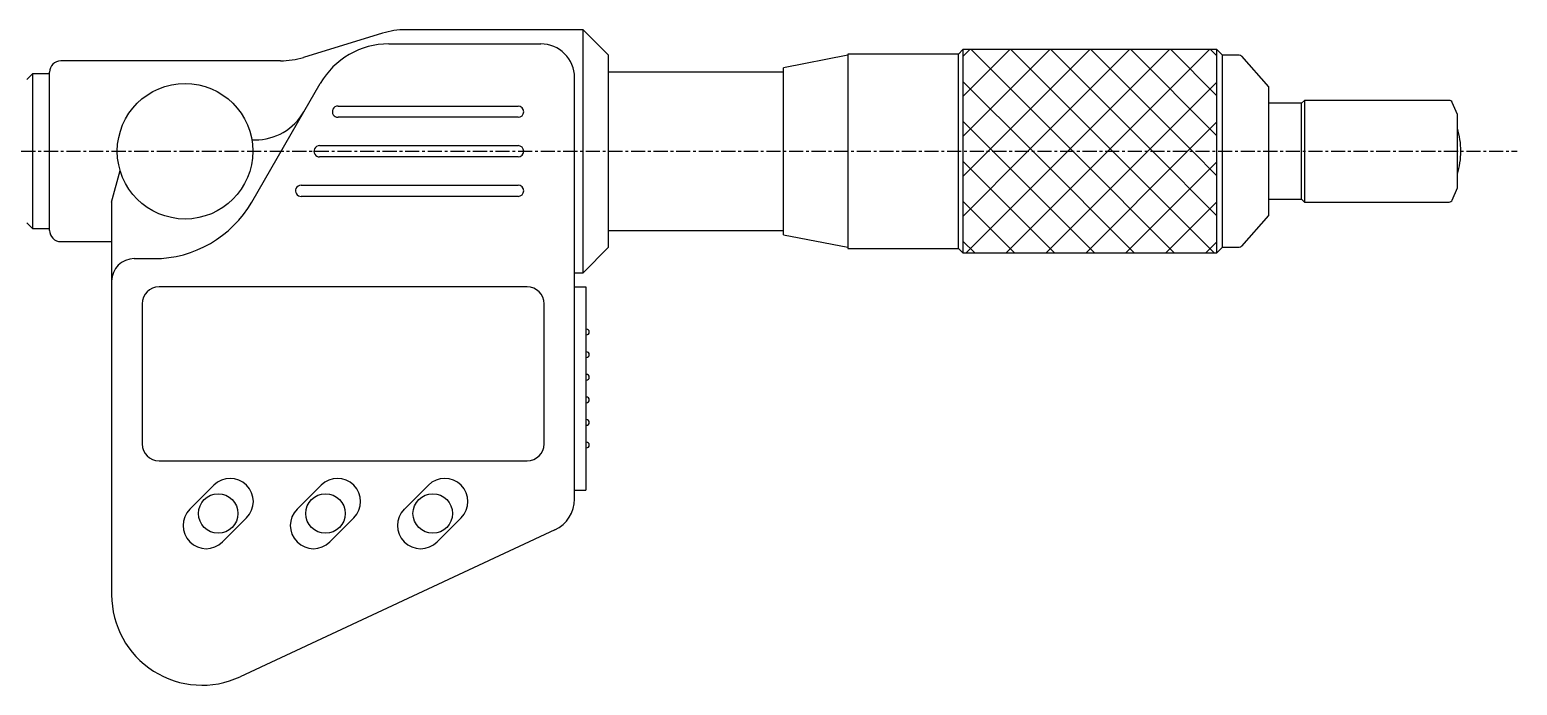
# Model space of a CAD drawing. Extents: x 1683 to 2292, y -88 to 224.
# Drawn here: x 1848.8 to 1980.6, y 33.9 to 91.9 of the extents above; entities that cross this region are included whole.
import ezdxf

# ---------------------------------------------------------------- set-up
doc = ezdxf.new("R2010")
doc.units = 0
doc.linetypes.add('CENTER', pattern=[2, 1.25, -0.25, 0.25, -0.25])
doc.layers.get('0').update_dxf_attribs({"linetype": 'CONTINUOUS'})
doc.layers.add('CENTER', color=1, linetype='CENTER')

# ---------------------------------------------------------------- blocks, each defined once
blk = doc.blocks.new('*X8')
at = {"color": 0, "linetype": 'CONTINUOUS'}
for p, q in [((1931.5, 82.41), (1939.19, 90.11)), ((1931.5, 85.95), (1935.66, 90.11)), ((1931.5, 89.48), (1932.12, 90.11)), ((1941.22, 81.11), (1932.22, 90.11)), ((1933.73, 81.11), (1942.73, 90.11)), ((1944.75, 81.11), (1935.75, 90.11)), ((1937.26, 81.11), (1946.26, 90.11)), ((1948.29, 81.11), (1939.29, 90.11)), ((1940.8, 81.11), (1949.8, 90.11)), ((1951.82, 81.11), (1942.82, 90.11)), ((1944.33, 81.11), (1953.33, 90.11)), ((1954, 82.47), (1946.36, 90.11)), ((1954, 86.01), (1949.9, 90.11)), ((1954, 89.54), (1953.43, 90.11)), ((1937.68, 81.11), (1931.5, 87.29)), ((1947.87, 81.11), (1954, 87.23)), ((1934.15, 81.11), (1931.5, 83.76)), ((1951.4, 81.11), (1954, 83.7)), ((1931.5, 75.34), (1937.26, 81.11)), ((1931.5, 78.88), (1933.73, 81.11)), ((1931.8, 72.11), (1940.8, 81.11)), ((1943.15, 72.11), (1934.15, 81.11)), ((1935.33, 72.11), (1944.33, 81.11)), ((1946.68, 72.11), (1937.68, 81.11)), ((1938.87, 72.11), (1947.87, 81.11)), ((1950.22, 72.11), (1941.22, 81.11)), ((1942.4, 72.11), (1951.4, 81.11)), ((1953.75, 72.11), (1944.75, 81.11)), ((1954, 75.4), (1948.29, 81.11)), ((1954, 78.94), (1951.82, 81.11)), ((1939.61, 72.11), (1931.5, 80.22)), ((1945.94, 72.11), (1954, 80.16)), ((1936.08, 72.11), (1931.5, 76.69)), ((1949.48, 72.11), (1954, 76.63)), ((1932.54, 72.11), (1931.5, 73.15)), ((1953.01, 72.11), (1954, 73.09))]:
    blk.add_line(p, q, dxfattribs=at)

msp = doc.modelspace()

# ---------------------------------------------------------------- linework, layer by layer
at = {"color": 7, "linetype": 'CONTINUOUS'}
for p, q in [((1880.1, 91.55), (1873.1, 89.41)), ((1897.85, 91.86), (1882.14, 91.86)), ((1900.1, 89.61), (1897.85, 91.86)), ((1897.85, 70.36), (1897.85, 91.86)), ((1880.64, 90.61), (1894.1, 90.61)), ((1900.1, 72.61), (1900.1, 89.61)), ((1921.3, 89.61), (1915.6, 88.5)), ((1931.1, 89.71), (1921.3, 89.71)), ((1921.3, 89.71), (1921.3, 72.51)), ((1931.5, 90.11), (1931.1, 89.71)), ((1931.1, 72.51), (1931.1, 89.71)), ((1954, 90.11), (1931.5, 90.11)), ((1931.5, 90.11), (1931.5, 72.11)), ((1954.5, 89.61), (1954, 90.11)), ((1954, 72.11), (1954, 90.11)), ((1955.96, 89.61), (1954.5, 89.61)), ((1954.5, 72.61), (1954.5, 89.61)), ((1871.05, 89.11), (1851.6, 89.11)), ((1915.6, 73.72), (1915.6, 88.5)), ((1958.6, 86.81), (1956.19, 89.51)), ((1849.1, 87.96), (1848.6, 87.46)), ((1850.6, 87.96), (1849.1, 87.96)), ((1849.1, 87.96), (1849.1, 74.26)), ((1850.6, 74.11), (1850.6, 88.11)), ((1873.13, 84.61), (1874.58, 87.11)), ((1897.1, 50.33), (1897.1, 87.61)), ((1915.6, 88.11), (1900.1, 88.11)), ((1958.6, 75.41), (1958.6, 86.81)), ((1868.51, 76.61), (1873.13, 84.61)), ((1876.15, 85.11), (1892.1, 85.11)), ((1961.5, 85.36), (1958.6, 85.36)), ((1961.75, 85.61), (1961.5, 85.36)), ((1961.5, 76.86), (1961.5, 85.36)), ((1974.56, 85.61), (1961.75, 85.61)), ((1961.75, 85.61), (1961.75, 76.61)), ((1975.3, 84.36), (1974.83, 85.43)), ((1975.3, 77.86), (1975.3, 84.36)), ((1892.1, 84.11), (1876.15, 84.11)), ((1868.51, 82.11), (1868.8, 82.11)), ((1874.52, 81.61), (1892.1, 81.61)), ((1892.1, 80.61), (1874.52, 80.61)), ((1856.1, 76.61), (1856.84, 79.4)), ((1872.88, 78.11), (1892.1, 78.11)), ((1974.83, 76.79), (1975.3, 77.86)), ((1856.1, 76.61), (1856.1, 69.61)), ((1892.1, 77.11), (1872.88, 77.11)), ((1958.6, 76.86), (1961.5, 76.86)), ((1961.5, 76.86), (1961.75, 76.61)), ((1961.75, 76.61), (1974.56, 76.61)), ((1956.19, 72.71), (1958.6, 75.41)), ((1848.6, 74.76), (1849.1, 74.26)), ((1849.1, 74.26), (1850.6, 74.26)), ((1900.1, 74.11), (1915.6, 74.11)), ((1851.6, 73.11), (1856.1, 73.11)), ((1897.85, 70.36), (1900.1, 72.61)), ((1915.6, 73.72), (1921.3, 72.61)), ((1921.3, 72.51), (1931.1, 72.51)), ((1931.1, 72.51), (1931.5, 72.11)), ((1954, 72.11), (1954.5, 72.61)), ((1954.5, 72.61), (1955.96, 72.61)), ((1858.1, 71.61), (1859.85, 71.61)), ((1931.5, 72.11), (1954, 72.11)), ((1897.1, 70.36), (1897.85, 70.36)), ((1856.1, 69.61), (1856.1, 41.86)), ((1892.9, 69.11), (1860.3, 69.11)), ((1897.1, 69.11), (1898.1, 69.11)), ((1898.1, 69.11), (1898.1, 67.11)), ((1858.8, 67.61), (1858.8, 55.21)), ((1894.4, 55.21), (1894.4, 67.61)), ((1898.1, 67.11), (1898.1, 53.11)), ((1898.1, 65.36), (1898.15, 65.36)), ((1898.1, 64.86), (1898.15, 64.86)), ((1898.1, 63.36), (1898.15, 63.36)), ((1898.1, 62.86), (1898.15, 62.86)), ((1898.1, 61.36), (1898.15, 61.36)), ((1898.1, 60.86), (1898.15, 60.86)), ((1898.1, 59.36), (1898.15, 59.36)), ((1898.1, 58.86), (1898.15, 58.86)), ((1898.1, 57.36), (1898.15, 57.36)), ((1898.1, 56.86), (1898.15, 56.86)), ((1898.1, 55.36), (1898.15, 55.36)), ((1898.1, 54.86), (1898.15, 54.86)), ((1860.3, 53.71), (1892.9, 53.71)), ((1898.1, 53.11), (1898.1, 51.11)), ((1865.15, 51.56), (1863.03, 49.44)), ((1874.65, 51.56), (1872.53, 49.44)), ((1884.15, 51.56), (1882.03, 49.44)), ((1897.1, 51.11), (1898.1, 51.11)), ((1865.92, 46.54), (1868.05, 48.66)), ((1895.36, 47.61), (1867.48, 34.61)), ((1875.42, 46.54), (1877.55, 48.66)), ((1884.92, 46.54), (1887.05, 48.66))]:
    msp.add_line(p, q, dxfattribs=at)
for centre, radius in [((1862.6, 81.11), 6), ((1865.54, 49.05), 1.75), ((1875.04, 49.05), 1.75), ((1884.54, 49.05), 1.75)]:
    msp.add_circle(centre, radius, dxfattribs=at)
for centre, radius, start, end in [((1882.14, 84.86), 7, 90, 106.9908), ((1880.64, 83.61), 7, 90, 150), ((1894.1, 87.61), 3, 0, 90), ((1955.96, 89.31), 0.3, 41.7603, 90), ((1851.6, 88.11), 1, 90, 180), ((1871.05, 96.11), 7, 270, 286.9908), ((1868.8, 87.11), 5, 270, 330), ((1876.15, 84.61), 0.5, 155, 270), ((1876.15, 84.61), 0.5, 90, 155), ((1892.1, 84.61), 0.5, 0, 90), ((1892.1, 84.61), 0.5, 270, 0), ((1974.56, 85.31), 0.3, 23.5, 90), ((1968.6, 81.11), 7, 0, 16.835), ((1874.52, 81.11), 0.5, 155, 270), ((1874.52, 81.11), 0.5, 90, 155), ((1892.1, 81.11), 0.5, 0, 90), ((1892.1, 81.11), 0.5, 270, 0), ((1968.6, 81.11), 7, 343.165, 0), ((1872.88, 77.61), 0.5, 155, 270), ((1872.88, 77.61), 0.5, 90, 155), ((1892.1, 77.61), 0.5, 0, 90), ((1859.85, 81.61), 10, 270, 330), ((1892.1, 77.61), 0.5, 270, 0), ((1974.56, 76.91), 0.3, 270, 336.5), ((1851.6, 74.11), 1, 180, 270), ((1955.96, 72.91), 0.3, 270, 318.2397), ((1858.1, 69.61), 2, 90, 180), ((1860.3, 67.61), 1.5, 90, 180), ((1892.9, 67.61), 1.5, 0, 90), ((1898.15, 65.11), 0.25, 0, 90), ((1898.15, 65.11), 0.25, 270, 0), ((1898.15, 63.11), 0.25, 0, 90), ((1898.15, 63.11), 0.25, 270, 0), ((1898.15, 61.11), 0.25, 0, 90), ((1898.15, 61.11), 0.25, 270, 0), ((1898.15, 59.11), 0.25, 0, 90), ((1898.15, 59.11), 0.25, 270, 0), ((1898.15, 57.11), 0.25, 0, 90), ((1898.15, 57.11), 0.25, 270, 0), ((1898.15, 55.11), 0.25, 0, 90), ((1860.3, 55.21), 1.5, 180, 270), ((1892.9, 55.21), 1.5, 270, 0), ((1898.15, 55.11), 0.25, 270, 0), ((1866.6, 50.11), 2.05, 315, 135), ((1876.1, 50.11), 2.05, 315, 135), ((1885.6, 50.11), 2.05, 315, 135), ((1894.1, 50.33), 3, 295, 0), ((1864.47, 47.99), 2.05, 135, 315), ((1873.97, 47.99), 2.05, 135, 315), ((1883.47, 47.99), 2.05, 135, 315), ((1864.1, 41.86), 8, 180, 295)]:
    msp.add_arc(centre, radius, start, end, dxfattribs=at)
at = {"layer": 'CENTER', "color": 1, "linetype": 'CENTER'}
msp.add_line((1814.1, 81.11), (1980.6, 81.11), dxfattribs=at)

# ---------------------------------------------------------------- block references
at = {"color": 3, "linetype": 'CONTINUOUS'}
msp.add_blockref('*X8', (0, 0), dxfattribs=at)

doc.saveas('drawing.dxf')
